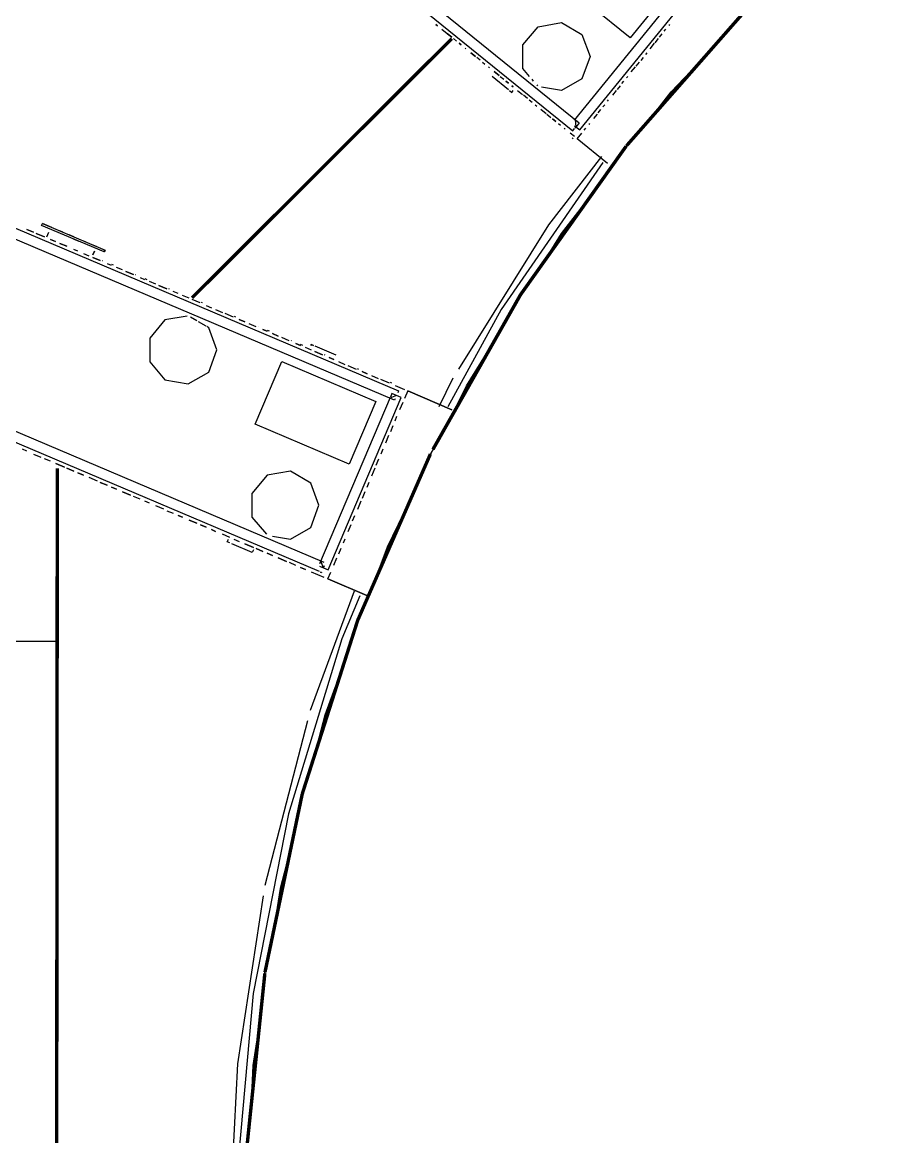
# Model space of a CAD drawing. Extents: x -57244 to 324435, y 15553 to 159369.
# Drawn here: x 152054 to 157173, y 123362 to 129911 of the extents above; entities that cross this region are included whole.
import ezdxf

# ---------------------------------------------------------------- set-up
doc = ezdxf.new("R2010")
doc.units = 0
doc.header["$LTSCALE"] = 2000
doc.header["$MEASUREMENT"] = 0
doc.linetypes.add('DASHDOT', pattern=[1, 0.5, -0.25, 0, -0.25])
doc.layers.add('BASE', color=253, linetype='CONTINUOUS')

msp = doc.modelspace()

# ---------------------------------------------------------------- linework, layer by layer
at = {"layer": 'BASE', "linetype": 'Continuous'}
for p, q in [((154493.7, 129890.3, 2904), (154483.9, 129898.2, 2904)), ((154483.9, 129898.2, 2904), (154493.7, 129890.3, 2904)), ((154483.9, 129898.2, 2904), (154493.7, 129890.3, 2904)), ((154518.2, 129870.5, 2904), (154549.2, 129845.4, 2904)), ((154518.2, 129870.5, 2904), (154549.2, 129845.4, 2904)), ((154518.2, 129870.5, 2904), (154549.2, 129845.4, 2904)), ((155825.4, 129858.5, 2984), (155835.1, 129870.5, 2984)), ((155853.1, 129892.8, 2984), (155857.5, 129898.2, 2984)), ((154576.9, 129822.9, 2904), (154552.4, 129842.7, 2904)), ((154552.4, 129842.7, 2904), (154576.9, 129822.9, 2904)), ((154552.4, 129842.7, 2904), (154576.9, 129822.9, 2904)), ((154604.7, 129800.4, 2904), (154586.7, 129815, 2904)), ((154604.7, 129800.4, 2904), (154586.7, 129815, 2904)), ((154604.7, 129800.4, 2904), (154586.7, 129815, 2904)), ((155790.1, 129815, 2984), (155769.9, 129790, 2984)), ((155797.6, 129824.3, 2984), (155812.6, 129842.7, 2984)), ((154632.4, 129778, 2904), (154621, 129787.3, 2904)), ((154621, 129787.3, 2904), (154632.4, 129778, 2904)), ((154621, 129787.3, 2904), (154632.4, 129778, 2904)), ((154660.2, 129755.5, 2904), (154655.2, 129759.5, 2904)), ((154660.2, 129755.5, 2904), (154655.2, 129759.5, 2904)), ((154660.2, 129755.5, 2904), (154655.2, 129759.5, 2904)), ((155742.1, 129755.7, 2984), (155767.7, 129787.3, 2984)), ((154715.6, 129710.6, 2904), (154689.5, 129731.8, 2904)), ((154689.5, 129731.8, 2904), (154715.6, 129710.6, 2904)), ((154689.5, 129731.8, 2904), (154715.6, 129710.6, 2904)), ((154743.4, 129688.1, 2904), (154723.7, 129704, 2904)), ((154743.4, 129688.1, 2904), (154723.7, 129704, 2904)), ((154743.4, 129688.1, 2904), (154723.7, 129704, 2904)), ((154758, 129676.3, 2904), (154771.1, 129665.6, 2904)), ((154758, 129676.3, 2904), (154771.1, 129665.6, 2904)), ((154758, 129676.3, 2904), (154771.1, 129665.6, 2904)), ((155677.8, 129676.3, 2984), (155658.9, 129652.9, 2984)), ((155700.3, 129704, 2984), (155686.7, 129687.2, 2984)), ((155722.7, 129731.8, 2984), (155714.4, 129721.5, 2984)), ((154792.3, 129648.5, 2904), (154798.9, 129643.2, 2904)), ((154792.3, 129648.5, 2904), (154798.9, 129643.2, 2904)), ((154792.3, 129648.5, 2904), (154798.9, 129643.2, 2904)), ((154854.4, 129598.3, 2904), (154826.5, 129620.8, 2904)), ((154826.5, 129620.8, 2904), (154854.4, 129598.3, 2904)), ((154826.5, 129620.8, 2904), (154854.4, 129598.3, 2904)), ((155631.2, 129618.7, 2984), (155655.3, 129648.5, 2984)), ((154909.8, 129514.7, 1244), (154813.1, 129593.1, 1244)), ((154860.8, 129593.1, 2904), (154882.1, 129575.8, 2904)), ((154860.8, 129593.1, 2904), (154882.1, 129575.8, 2904)), ((154860.8, 129593.1, 2904), (154882.1, 129575.8, 2904)), ((154895, 129565.3, 2904), (154909.8, 129553.3, 2904)), ((154909.8, 129553.3, 2904), (154895, 129565.3, 2904)), ((154909.8, 129553.3, 2904), (154895, 129565.3, 2904)), ((155057.3, 129565.3, 3004.2), (155048.6, 129575.8, 3004.2)), ((155076.3, 129542.7, 3004.2), (155080.6, 129537.6, 3004.2)), ((155575.7, 129550.2, 2984), (155588, 129565.3, 2984)), ((155603.4, 129584.4, 2984), (155610.4, 129593.1, 2984)), ((154937.6, 129530.9, 2904), (154929.3, 129537.6, 2904)), ((154929.3, 129537.6, 2904), (154937.6, 129530.9, 2904)), ((154929.3, 129537.6, 2904), (154937.6, 129530.9, 2904)), ((154929.4, 129498.9, 1224), (154937.6, 129509, 1224)), ((154963.6, 129509.8, 2904), (154993.1, 129485.9, 2904)), ((154963.6, 129509.8, 2904), (154993.1, 129485.9, 2904)), ((154963.6, 129509.8, 2904), (154993.1, 129485.9, 2904)), ((155020.8, 129463.5, 2904), (154997.8, 129482.1, 2904)), ((155020.8, 129463.5, 2904), (154997.8, 129482.1, 2904)), ((155020.8, 129463.5, 2904), (154997.8, 129482.1, 2904)), ((155543, 129509.8, 2984), (155520.2, 129481.6, 2984)), ((155565.5, 129537.6, 2984), (155547.9, 129515.9, 2984)), ((155032.1, 129454.3, 2904), (155048.6, 129441, 2904)), ((155032.1, 129454.3, 2904), (155048.6, 129441, 2904)), ((155032.1, 129454.3, 2904), (155048.6, 129441, 2904)), ((155066.3, 129426.6, 2904), (155076.3, 129418.5, 2904)), ((155066.3, 129426.6, 2904), (155076.3, 129418.5, 2904)), ((155066.3, 129426.6, 2904), (155076.3, 129418.5, 2904)), ((155475.6, 129426.6, 2984), (155464.7, 129413.1, 2984)), ((155492.5, 129447.4, 2984), (155498.1, 129454.3, 2984)), ((155131.8, 129373.6, 2904), (155100.6, 129398.9, 2904)), ((155131.8, 129373.6, 2904), (155100.6, 129398.9, 2904)), ((155131.8, 129373.6, 2904), (155100.6, 129398.9, 2904)), ((155134.9, 129371.1, 2904), (155159.5, 129351.1, 2904)), ((155134.9, 129371.1, 2904), (155159.5, 129351.1, 2904)), ((155134.9, 129371.1, 2904), (155159.5, 129351.1, 2904)), ((155169.1, 129343.4, 2904), (155187.3, 129328.7, 2904)), ((155187.3, 129328.7, 2904), (155169.1, 129343.4, 2904)), ((155187.3, 129328.7, 2904), (155169.1, 129343.4, 2904)), ((155430.7, 129371.1, 2984), (155409.2, 129344.6, 2984)), ((155437, 129378.9, 2984), (155453.2, 129398.9, 2984)), ((155203.4, 129315.6, 2904), (155215, 129306.2, 2904)), ((155203.4, 129315.6, 2904), (155215, 129306.2, 2904)), ((155203.4, 129315.6, 2904), (155215, 129306.2, 2904)), ((155237.6, 129287.9, 2904), (155242.8, 129283.7, 2904)), ((155237.6, 129287.9, 2904), (155242.8, 129283.7, 2904)), ((155237.6, 129287.9, 2904), (155242.8, 129283.7, 2904)), ((155353.7, 129276.1, 2984), (155363.3, 129287.9, 2984)), ((155385.8, 129315.6, 2984), (155381.5, 129310.3, 2984)), ((155298.3, 129238.8, 2904), (155271.9, 129260.1, 2904)), ((155298.3, 129238.8, 2904), (155271.9, 129260.1, 2904)), ((155298.3, 129238.8, 2904), (155271.9, 129260.1, 2904)), ((155288.8, 129232.4, 1590), (155283.4, 129226.2, 1590)), ((155492.5, 129081.5, 2984), (155313.5, 129226.4, 2984)), ((152118.9, 128677.5, 2944), (152080, 128694, 2944)), ((152080, 128694, 2944), (152118.9, 128677.5, 2944)), ((152080, 128694, 2944), (152118.9, 128677.5, 2944)), ((152135.5, 128670.5, 2944), (152184.3, 128649.8, 2944)), ((152184.3, 128649.8, 2944), (152135.5, 128670.5, 2944)), ((152184.3, 128649.8, 2944), (152135.5, 128670.5, 2944)), ((152198.1, 128649.8, 2096), (152209.9, 128677.5, 2096)), ((152249.6, 128622, 2944), (152218.7, 128635.2, 2944)), ((152249.6, 128622, 2944), (152218.7, 128635.2, 2944)), ((152218.7, 128635.1, 2944), (152249.6, 128622, 2944)), ((152292, 128677.5, 1751), (152274.2, 128685.1, 1751)), ((152357.4, 128649.8, 1751), (152329.7, 128661.5, 1751)), ((152385.2, 128624.9, 2096), (152357.5, 128636.7, 2096)), ((152357.5, 128636.7, 1806), (152385.2, 128624.9, 1806)), ((152357.5, 128636.7, 2096), (152385.2, 128624.9, 2096)), ((152412.9, 128626.2, 1751), (152422.7, 128622, 1751)), ((152315, 128594.3, 2944), (152274.2, 128611.6, 2944)), ((152274.2, 128611.6, 2944), (152315, 128594.3, 2944)), ((152274.2, 128611.6, 2944), (152315, 128594.3, 2944)), ((152380.3, 128566.6, 2944), (152357.5, 128576.3, 2944)), ((152380.3, 128566.6, 2944), (152357.5, 128576.3, 2944)), ((152380.3, 128566.6, 2944), (152357.5, 128576.3, 2944)), ((152468.4, 128602.7, 1751), (152488.1, 128594.3, 1751)), ((152468.4, 128544.2, 2096), (152477.9, 128566.6, 2096)), ((152477.9, 128566.6, 1806), (152468.4, 128544.2, 1806)), ((152496.2, 128590.9, 1751), (152521.5, 128580.1, 1751)), ((152412.9, 128552.7, 2944), (152445.7, 128538.8, 2944)), ((152412.9, 128552.7, 2944), (152445.7, 128538.8, 2944)), ((152412.9, 128552.7, 2944), (152445.7, 128538.8, 2944)), ((152468.4, 128529.2, 2944), (152511.1, 128511.1, 2944)), ((152511.1, 128511.1, 2944), (152468.4, 128529.2, 2944)), ((152511.1, 128511.1, 2944), (152468.4, 128529.2, 2944)), ((152523.9, 128511.4, 1590), (152524.8, 128511.1, 1590)), ((152551.7, 128493.8, 2944), (152576.4, 128483.3, 2944)), ((152551.7, 128493.8, 2944), (152576.4, 128483.3, 2944)), ((152551.7, 128493.8, 2944), (152576.4, 128483.3, 2944)), ((152590.1, 128483.3, 1590), (152579.4, 128487.9, 1590)), ((152641.8, 128455.6, 2944), (152607.1, 128470.3, 2944)), ((152641.8, 128455.6, 2944), (152607.1, 128470.3, 2944)), ((152641.8, 128455.6, 2944), (152607.1, 128470.3, 2944)), ((152707.1, 128427.8, 2944), (152662.6, 128446.7, 2944)), ((152662.6, 128446.7, 2944), (152707.1, 128427.8, 2944)), ((152662.6, 128446.7, 2944), (152707.1, 128427.8, 2944)), ((152718.1, 128429, 1590), (152720.9, 128427.8, 1590)), ((152745.9, 128411.4, 2944), (152772.5, 128400.1, 2944)), ((152745.9, 128411.4, 2944), (152772.5, 128400.1, 2944)), ((152745.9, 128411.4, 2944), (152772.5, 128400.1, 2944)), ((152773.6, 128405.4, 1590), (152786.2, 128400.1, 1590)), ((152837.9, 128372.4, 2944), (152801.4, 128387.8, 2944)), ((152837.9, 128372.4, 2944), (152801.4, 128387.8, 2944)), ((152837.9, 128372.4, 2944), (152801.4, 128387.8, 2944)), ((152903.2, 128344.6, 2944), (152856.8, 128364.3, 2944)), ((152856.8, 128364.3, 2944), (152903.2, 128344.6, 2944)), ((152856.8, 128364.3, 2944), (152903.2, 128344.6, 2944)), ((152912.3, 128346.6, 1590), (152916.9, 128344.6, 1590)), ((152968.6, 128316.9, 2944), (152940.1, 128329, 2944)), ((152968.6, 128316.9, 2944), (152940.1, 128329, 2944)), ((152968.6, 128316.9, 2944), (152940.1, 128329, 2944)), ((153033.9, 128289.1, 2944), (152995.6, 128305.4, 2944)), ((153033.9, 128289.1, 2944), (152995.6, 128305.4, 2944)), ((153033.9, 128289.1, 2944), (152995.6, 128305.4, 2944)), ((153099.3, 128261.4, 2944), (153051, 128281.9, 2944)), ((153099.3, 128261.4, 2944), (153051, 128281.9, 2944)), ((153099.3, 128261.4, 2944), (153051, 128281.9, 2944)), ((153113, 128261.4, 1590), (153106.5, 128264.1, 1590)), ((153134.3, 128246.5, 2944), (153164.6, 128233.6, 2944)), ((153134.3, 128246.5, 2944), (153164.7, 128233.6, 2944)), ((153134.3, 128246.5, 2944), (153164.7, 128233.6, 2944)), ((153078.8, 128156.4, 3000.2), (153041.1, 128178.1, 3000.2)), ((153189.8, 128223, 2944), (153230, 128205.9, 2944)), ((153189.8, 128223, 2944), (153230, 128205.9, 2944)), ((153189.8, 128223, 2944), (153230, 128205.9, 2944)), ((153295.4, 128178.1, 2944), (153245.2, 128199.4, 2944)), ((153295.4, 128178.1, 2944), (153245.2, 128199.4, 2944)), ((153295.4, 128178.1, 2944), (153245.2, 128199.4, 2944)), ((153309.1, 128178.1, 1590), (153300.7, 128181.7, 1590)), ((153360.7, 128150.4, 2944), (153328.5, 128164.1, 2944)), ((153328.5, 128164.1, 2944), (153360.7, 128150.4, 2944)), ((153328.5, 128164.1, 2944), (153360.7, 128150.4, 2944)), ((153134.3, 128124.3, 3000.2), (153089.1, 128150.4, 3000.2)), ((153384, 128140.5, 2944), (153426.1, 128122.7, 2944)), ((153384, 128140.5, 2944), (153426.1, 128122.7, 2944)), ((153384, 128140.5, 2944), (153426.1, 128122.7, 2944)), ((153439.4, 128122.8, 1590), (153439.8, 128122.7, 1590)), ((153491.4, 128094.9, 2944), (153467.2, 128105.2, 2944)), ((153467.2, 128105.2, 2944), (153491.5, 128094.9, 2944)), ((153467.2, 128105.2, 2944), (153491.5, 128094.9, 2944)), ((153505.2, 128094.9, 1590), (153494.9, 128099.3, 1590)), ((153522.7, 128081.7, 2944), (153556.8, 128067.2, 2944)), ((153556.8, 128067.2, 2944), (153522.7, 128081.7, 2944)), ((153556.8, 128067.2, 2944), (153522.7, 128081.7, 2944)), ((153622.2, 128039.4, 2944), (153578.2, 128058.1, 2944)), ((153622.2, 128039.4, 2944), (153578.2, 128058.1, 2944)), ((153622.2, 128039.4, 2944), (153578.2, 128058.1, 2944)), ((153635.9, 128039.4, 1590), (153633.7, 128040.4, 1590)), ((153661.4, 128022.8, 2944), (153687.5, 128011.7, 2944)), ((153687.5, 128011.7, 2944), (153661.4, 128022.8, 2944)), ((153687.5, 128011.7, 2944), (153661.4, 128022.8, 2944)), ((153701.3, 128011.7, 1590), (153689.1, 128016.8, 1590)), ((153752.9, 127983.9, 2944), (153716.9, 127999.2, 2944)), ((153752.9, 127983.9, 2944), (153716.9, 127999.2, 2944)), ((153752.9, 127983.9, 2944), (153716.9, 127999.2, 2944)), ((153750.1, 128018.1, 1223.8), (153765.2, 128011.7, 1223.8)), ((153772.4, 128008.7, 1223.8), (153895.9, 127956.2, 1223.8)), ((153772.4, 128008.7, 1243.8), (153895.9, 127956.2, 1243.8)), ((153818.2, 127956.2, 2944), (153772.4, 127975.7, 2944)), ((153772.4, 127975.7, 2944), (153818.3, 127956.2, 2944)), ((153772.4, 127975.7, 2944), (153818.3, 127956.2, 2944)), ((153827.9, 127957.9, 1590), (153832, 127956.2, 1590)), ((153883.6, 127928.5, 2944), (153855.6, 127940.3, 2944)), ((153855.6, 127940.3, 2944), (153883.6, 127928.5, 2944)), ((153855.6, 127940.3, 2944), (153883.6, 127928.5, 2944)), ((153911.1, 127916.8, 2944), (153949, 127900.7, 2944)), ((153911.1, 127916.8, 2944), (153949, 127900.7, 2944)), ((153911.1, 127916.8, 2944), (153949, 127900.7, 2944)), ((153966.6, 127893.2, 2944), (154014.3, 127873, 2944)), ((153966.6, 127893.2, 2944), (154014.3, 127873, 2944)), ((153966.6, 127893.2, 2944), (154014.3, 127873, 2944)), ((154022.1, 127875.5, 1590), (154028, 127873, 1590)), ((154079.7, 127845.2, 2944), (154049.8, 127857.9, 2944)), ((154049.8, 127857.9, 2944), (154079.7, 127845.2, 2944)), ((154049.8, 127857.9, 2944), (154079.7, 127845.2, 2944)), ((154105.3, 127834.4, 2944), (154145, 127817.5, 2944)), ((154105.3, 127834.4, 2944), (154145.1, 127817.5, 2944)), ((154105.3, 127834.4, 2944), (154145.1, 127817.5, 2944)), ((154210.4, 127789.7, 2944), (154160.8, 127810.8, 2944)), ((154210.4, 127789.7, 2944), (154160.8, 127810.8, 2944)), ((154210.4, 127789.7, 2944), (154160.8, 127810.8, 2944)), ((154224.1, 127789.7, 1590), (154216.3, 127793.1, 1590)), ((154244, 127775.5, 2944), (154299.5, 127751.9, 2944)), ((154244, 127775.5, 2944), (154299.5, 127751.9, 2944)), ((154244, 127775.5, 2944), (154299.5, 127751.9, 2944)), ((154215.4, 127706.5, 3973.7), (153800.1, 126728.2, 3973.7)), ((154318, 127744.1, 2984), (154576.9, 127634.2, 2984)), ((154271.7, 127635, 2984), (154290.3, 127678.8, 2984)), ((154244, 127569.7, 2984), (154255, 127595.5, 2984)), ((154231.4, 127540.1, 2984), (154216.3, 127504.3, 2984)), ((153800.1, 126682.4, 3973.7), (151858.1, 127506.7, 3973.7)), ((154188.5, 127438.9, 2984), (154207.9, 127484.6, 2984)), ((152080, 127390.4, 2904), (152054.3, 127401.3, 2904)), ((152080, 127390.4, 2904), (152054.3, 127401.3, 2904)), ((152080, 127390.4, 2904), (152054.3, 127401.3, 2904)), ((154172.6, 127401.3, 2984), (154160.8, 127373.6, 2984)), ((152119.6, 127373.6, 2904), (152163.3, 127355.1, 2904)), ((152119.6, 127373.6, 2904), (152163.3, 127355.1, 2904)), ((152119.6, 127373.6, 2904), (152163.3, 127355.1, 2904)), ((152218.7, 127331.5, 2904), (152185, 127345.8, 2904)), ((152218.7, 127331.5, 2904), (152185, 127345.8, 2904)), ((152218.7, 127331.5, 2904), (152185, 127345.8, 2904)), ((152302, 127296.2, 2904), (152250.3, 127318.1, 2904)), ((152250.3, 127318.1, 2904), (152302, 127296.2, 2904)), ((152250.3, 127318.1, 2904), (152302, 127296.2, 2904)), ((154133, 127308.2, 2984), (154149, 127345.8, 2984)), ((152315.7, 127290.4, 2904), (152357.5, 127272.6, 2904)), ((152357.5, 127272.6, 2904), (152315.7, 127290.4, 2904)), ((152357.5, 127272.6, 2904), (152315.7, 127290.4, 2904)), ((152412.9, 127249.1, 2904), (152381.1, 127262.6, 2904)), ((152381.1, 127262.6, 2904), (152412.9, 127249.1, 2904)), ((152381.1, 127262.6, 2904), (152412.9, 127249.1, 2904)), ((154125.5, 127290.4, 2984), (154105.3, 127242.9, 2984)), ((152496.2, 127213.8, 2904), (152446.4, 127234.9, 2904)), ((152496.2, 127213.8, 2904), (152446.4, 127234.9, 2904)), ((152496.2, 127213.8, 2904), (152446.4, 127234.9, 2904)), ((152511.8, 127207.1, 2904), (152551.7, 127190.2, 2904)), ((152551.7, 127190.2, 2904), (152511.8, 127207.1, 2904)), ((152551.7, 127190.2, 2904), (152511.8, 127207.1, 2904)), ((154090.1, 127207.1, 2984), (154077.5, 127177.5, 2984)), ((152577.1, 127179.4, 2904), (152607.1, 127166.7, 2904)), ((152607.1, 127166.7, 2904), (152577.1, 127179.4, 2904)), ((152607.1, 127166.7, 2904), (152577.1, 127179.4, 2904)), ((152642.5, 127151.6, 2904), (152690.4, 127131.3, 2904)), ((152690.4, 127131.3, 2904), (152642.5, 127151.6, 2904)), ((152690.4, 127131.3, 2904), (152642.5, 127151.6, 2904)), ((152745.9, 127107.8, 2904), (152707.9, 127123.9, 2904)), ((152745.9, 127107.8, 2904), (152707.9, 127123.9, 2904)), ((152745.9, 127107.8, 2904), (152707.9, 127123.9, 2904)), ((154066.6, 127151.6, 2984), (154049.8, 127112.1, 2984)), ((152801.4, 127084.2, 2904), (152773.2, 127096.2, 2904)), ((152801.4, 127084.2, 2904), (152773.2, 127096.2, 2904)), ((152801.4, 127084.2, 2904), (152773.2, 127096.2, 2904)), ((152884.6, 127048.9, 2904), (152838.6, 127068.4, 2904)), ((152884.6, 127048.9, 2904), (152838.6, 127068.4, 2904)), ((152884.6, 127048.9, 2904), (152838.6, 127068.4, 2904)), ((154043, 127096.2, 2984), (154022.1, 127046.8, 2984)), ((152903.9, 127040.7, 2904), (152940.1, 127025.3, 2904)), ((152903.9, 127040.7, 2904), (152940.1, 127025.3, 2904)), ((152903.9, 127040.7, 2904), (152940.1, 127025.3, 2904)), ((152969.3, 127012.9, 2904), (152995.6, 127001.8, 2904)), ((152995.6, 127001.8, 2904), (152969.3, 127012.9, 2904)), ((152995.6, 127001.8, 2904), (152969.3, 127012.9, 2904)), ((153034.7, 126985.2, 2904), (153078.8, 126966.5, 2904)), ((153078.8, 126966.5, 2904), (153034.7, 126985.2, 2904)), ((153078.8, 126966.5, 2904), (153034.7, 126985.2, 2904)), ((153994.3, 126981.4, 2984), (154007.7, 127012.9, 2984)), ((153134.3, 126942.9, 2904), (153100, 126957.4, 2904)), ((153100, 126957.4, 2904), (153134.3, 126942.9, 2904)), ((153100, 126957.4, 2904), (153134.3, 126942.9, 2904)), ((153189.8, 126919.3, 2904), (153165.4, 126929.7, 2904)), ((153165.4, 126929.7, 2904), (153189.8, 126919.3, 2904)), ((153165.4, 126929.7, 2904), (153189.8, 126919.3, 2904)), ((153984.1, 126957.4, 2984), (153966.6, 126916.1, 2984)), ((153273, 126884, 2904), (153230.7, 126902, 2904)), ((153273, 126884, 2904), (153230.7, 126902, 2904)), ((153273, 126884, 2904), (153230.7, 126902, 2904)), ((153296.1, 126874.2, 2904), (153328.5, 126860.5, 2904)), ((153296.1, 126874.2, 2904), (153328.5, 126860.5, 2904)), ((153296.1, 126874.2, 2904), (153328.5, 126860.5, 2904)), ((153948.8, 126874.2, 2984), (153938.8, 126850.7, 2984)), ((153411.7, 126825.1, 2904), (153361.5, 126846.5, 2904)), ((153361.5, 126846.5, 2904), (153411.7, 126825.1, 2904)), ((153361.5, 126846.5, 2904), (153411.7, 126825.1, 2904)), ((153467.2, 126801.6, 2904), (153426.8, 126818.7, 2904)), ((153426.8, 126818.7, 2904), (153467.2, 126801.6, 2904)), ((153426.8, 126818.7, 2904), (153467.2, 126801.6, 2904)), ((153492.2, 126791, 2904), (153522.7, 126778, 2904)), ((153522.7, 126778, 2904), (153492.2, 126791, 2904)), ((153522.7, 126778, 2904), (153492.2, 126791, 2904)), ((153925.3, 126818.7, 2984), (153911.1, 126785.3, 2984)), ((153605.9, 126742.7, 2904), (153557.5, 126763.2, 2904)), ((153557.5, 126763.2, 2904), (153605.9, 126742.7, 2904)), ((153557.5, 126763.2, 2904), (153605.9, 126742.7, 2904)), ((153661.4, 126719.2, 2904), (153622.9, 126735.5, 2904)), ((153661.4, 126719.2, 2904), (153622.9, 126735.5, 2904)), ((153661.4, 126719.2, 2904), (153622.9, 126735.5, 2904)), ((153822.9, 126705.3, 4003.7), (153807.1, 126744.6, 3973.8)), ((153883.3, 126720, 2984), (153901.7, 126763.2, 2984)), ((153716.9, 126695.6, 2904), (153688.3, 126707.8, 2904)), ((153688.3, 126707.8, 2904), (153716.9, 126695.6, 2904)), ((153688.3, 126707.8, 2904), (153716.9, 126695.6, 2904)), ((153827.9, 126648.5, 2904), (153753.6, 126680, 2904)), ((153827.9, 126648.5, 2904), (153753.6, 126680, 2904)), ((153827.9, 126648.5, 2904), (153753.6, 126680, 2904)), ((153827.9, 126716.8, 3991.2), (153824, 126707.8, 4001)), ((153849.2, 126639.4, 2984), (154077.5, 126542.5, 2984)), ((148764.7, 126274.6, 800), (152246.5, 126274.6, 800)), ((148764.7, 126274.6, 800), (152246.5, 126274.6, 800))]:
    msp.add_line(p, q, dxfattribs=at)
for points, elevation in [([(165091, 133041.8), (164023.4, 133124.5), (162953, 133096.9), (161891.1, 132959.4), (160849, 132713.5), (159837.6, 132361.7), (158867.9, 131907.8), (157949.9, 131356.5), (157093.5, 130713.9), (156307.6, 129986.5), (155600.8, 129182.2), (154980.4, 128309.5), (154453, 127377.7), (154024.2, 126396.5), (153698.5, 125376.5), (153479.5, 124328.4), (153369.4, 123263.3)], 19694), ([(153369.4, 123263.3), (153479.5, 124328.4), (153698.5, 125376.5), (154024.2, 126396.5), (154453, 127377.7), (154980.4, 128309.5), (155600.8, 129182.2), (156307.6, 129986.5), (157093.5, 130713.9), (157949.9, 131356.5), (158867.9, 131907.8), (159837.6, 132361.7), (160849, 132713.5), (161891.1, 132959.4), (162953, 133096.9), (164023.4, 133124.5), (165091, 133041.8)], 19694), ([(155034.1, 129593.1), (154995.1, 129639.5), (154995.1, 129778.4), (155084.3, 129884.7), (155221.1, 129908.8), (155341.3, 129839.4), (155388.8, 129708.9), (155341.3, 129578.4), (155221.1, 129509), (155104, 129529.6)], 3004.2), ([(154915.9, 129509.8), (154929.4, 129498.9), (154937.6, 129509)], 1244), ([(155492.5, 129081.5), (155313.5, 129226.4), (155340.8, 129260.1)], 2984), ([(155464.7, 129086.9), (154866.7, 128222.4), (154553, 127651)], 1200), ([(155464.7, 129086.9), (154866.7, 128222.4), (154553, 127651)], 1220), ([(153023.3, 128184.5), (152891.8, 128161.3), (152802.5, 128054.9), (152802.5, 127916), (152891.8, 127809.7), (153028.5, 127785.6), (153148.8, 127855), (153196.3, 127985.5), (153148.8, 128116), (153137.2, 128122.7)], 3000.2), ([(153765.2, 128011.7), (153750.1, 128018.1), (153747.4, 128011.7)], 1243.8), ([(154252.8, 127717.9), (154252.8, 127717.9), (154213.5, 127702)], 3993.7), ([(154576.9, 127634.2), (154318, 127744.1), (154299.5, 127700.4)], 2984), ([(153522.7, 126891.5), (153628.8, 126872.8), (153749, 126942.2), (153796.5, 127072.7), (153749, 127203.2), (153628.8, 127272.6), (153492, 127248.5), (153402.8, 127142.1), (153402.8, 127003.2), (153487.7, 126902)], 3000.2), ([(153273, 126851.8), (153257.8, 126858.3), (153264.5, 126874.2)], 1243.8), ([(153411.7, 126811.4), (153405.1, 126795.7), (153285.6, 126846.5)], 1243.8), ([(154077.5, 126542.5), (153849.2, 126639.4), (153866.4, 126680)], 2984), ([(154037.6, 126541.3), (153930.7, 126288), (153616.8, 125258.9), (153410.3, 124203), (153313.4, 123131.4), (153327.3, 122055.6), (153451.7, 120986.9), (153685.3, 119936.7), (153823.5, 119522.2)], 1220), ([(154037.6, 126541.3), (153930.7, 126288), (153616.8, 125258.9), (153410.3, 124203)], 1200)]:
    msp.add_lwpolyline(points, dxfattribs=dict(at, elevation=elevation))
at = {"layer": 'BASE', "linetype": 'Continuous', "extrusion": (-0.445, -0.54953, 0.707101), "elevation": -137332.7}
msp.add_lwpolyline([(35248.4, 142950.6), (39327, 142950.6), (39327, 142974)], dxfattribs=at)
at = {"layer": 'BASE', "linetype": 'Continuous', "elevation": 3007}
for points in [[(155877, 130130.9), (155625.3, 129820.1), (155159, 130197.6), (155410.8, 130508.5)], [(153577.8, 127917.1), (154130.1, 127682.6), (153973.8, 127314.4), (153421.5, 127548.9)]]:
    msp.add_lwpolyline(points, close=True, dxfattribs=at)
at = {"layer": 'BASE', "linetype": 'Continuous', "extrusion": (-0.549495, 0.444955, 0.707156), "elevation": -24977.3}
msp.add_lwpolyline([(-198243.5, 30601.2), (-199319.1, 30601.2), (-199319.1, 30631.7)], dxfattribs=at)
at = {"layer": 'BASE', "linetype": 'Continuous', "const_width": 20}
for points, elevation in [([(155603.4, 129185.3), (156303.2, 129981.5)], 19694), ([(154576.9, 129814.6), (153051, 128291.4)], 1200), ([(154466, 127400.6), (154980.4, 128309.5), (155600.8, 129182.2)], 19694), ([(154451.2, 127373.6), (154024.2, 126396.5), (153698.5, 125376.5)], 19694), ([(152259.5, 127290.4), (152251.4, 117974.4), (154002, 116220.8)], 1200), ([(153479.5, 124328.4), (153698.4, 125376.1)], 19694), ([(153478.8, 124321.8), (153369.9, 123267.6)], 19694)]:
    msp.add_lwpolyline(points, dxfattribs=dict(at, elevation=elevation))
at = {"layer": 'BASE', "linetype": 'Continuous', "extrusion": (0.276329, 0.650995, 0.706999), "elevation": 128598.8}
msp.add_lwpolyline([(-86955.7, -122911.7), (-86955.7, -122940.8), (-92087.7, -122940.8), (-92087.7, -122923.5)], dxfattribs=at)
at = {"layer": 'BASE', "linetype": 'Continuous', "extrusion": (-0.276371, -0.651091, 0.706895), "elevation": -122956.6}
msp.add_lwpolyline([(92087.3, 128511.6), (92087.3, 128500.9), (86966.9, 128500.9)], dxfattribs=at)
at = {"layer": 'BASE', "linetype": 'Continuous', "extrusion": (0.000407613, -0.000189433, 1), "elevation": 19732.1}
msp.add_lwpolyline([(155733.7, 129347.1), (155856.6, 129505.8), (156048.6, 129707.8)], dxfattribs=at)
at = {"layer": 'BASE', "linetype": 'Continuous', "extrusion": (0.445934, 0.549287, 0.706701), "elevation": 143107.3}
msp.add_lwpolyline([(-39050.2, -137326.4), (-39080.2, -137284), (-39080.6, -137284.6)], dxfattribs=at)
at = {"layer": 'BASE', "linetype": 'Continuous', "extrusion": (-0.446507, -0.543574, 0.710745), "elevation": -136782.2}
msp.add_lwpolyline([(37939.7, 143892.1), (37939.4, 143892.6), (37939, 143892.1)], dxfattribs=at)
at = {"layer": 'BASE', "linetype": 'DASHDOT', "elevation": 1200}
for points in [[(155456.1, 129121.4), (155145.8, 128720.5), (154583.7, 127818.7), (154501.5, 127651)], [(153271.9, 122851.4), (153319.4, 123789.2), (153480.4, 124839.5), (153746.7, 125868.2), (154006.3, 126569)]]:
    msp.add_lwpolyline(points, dxfattribs=at)
at = {"layer": 'BASE', "linetype": 'Continuous', "extrusion": (-0.001106, 0.000942487, 0.999999), "elevation": 19642.8}
msp.add_lwpolyline([(155419.8, 128881), (155241.4, 128650.5), (155143, 128492.6)], dxfattribs=at)
at = {"layer": 'BASE', "linetype": 'Continuous', "extrusion": (4.60265e-05, -1.95112e-05, 1), "elevation": 2155.5}
msp.add_lwpolyline([(152535.3, 128561.2), (152167, 128717.5), (152171.7, 128728.5)], dxfattribs=at)
at = {"layer": 'BASE', "linetype": 'Continuous', "extrusion": (0.000433117, -0.000101009, 1), "elevation": 19747.4}
msp.add_lwpolyline([(154565.9, 127597.5), (154653.9, 127776.9), (154801.5, 128013.7)], dxfattribs=at)
at = {"layer": 'BASE', "linetype": 'Continuous', "extrusion": (-0.000992188, 0.000562936, 0.999999), "elevation": 19611.8}
msp.add_lwpolyline([(154142.2, 126613.5), (154218, 126818.1), (154346.7, 127080.5)], dxfattribs=at)
at = {"layer": 'BASE', "linetype": 'Continuous', "extrusion": (-0.275957, -0.653334, 0.704984), "elevation": -122406.7}
msp.add_lwpolyline([(92400.4, 127281.6), (92400.4, 127278), (92394.4, 127278)], dxfattribs=at)
at = {"layer": 'BASE', "linetype": 'Continuous', "extrusion": (-0.275819, -0.650837, 0.707343), "elevation": -122413.6}
msp.add_lwpolyline([(92183.5, 127409.8), (92189.3, 127409.8), (92189.4, 127413.3)], dxfattribs=at)
at = {"layer": 'BASE', "linetype": 'Continuous', "extrusion": (-0.000841927, 0.000389921, 1), "elevation": 19613.1}
msp.add_lwpolyline([(153788.9, 125600.9), (153849.2, 125833.6), (153944, 126089.8)], dxfattribs=at)
at = {"layer": 'BASE', "linetype": 'Continuous', "extrusion": (0.00060728, -1.2994e-05, 1), "elevation": 19785.4}
msp.add_lwpolyline([(153628.4, 125098.9), (153556.6, 124821.6), (153518.3, 124571.8)], dxfattribs=at)
at = {"layer": 'BASE', "linetype": 'Continuous', "extrusion": (-8.88136e-06, 0.000152669, 1), "elevation": 19711.4}
msp.add_lwpolyline([(153449.7, 124041.4), (153409.2, 123777), (153395.8, 123514.2)], dxfattribs=at)
at = {"layer": 'BASE', "linetype": 'Continuous'}
for points in [[(152107.8, 131880.5, 3998.7), (152111.1, 131884.6, 4004), (152130, 131907.9, 3974), (155325.6, 129320.2, 3974), (155306.7, 129296.9, 4004), (155299.4, 129287.9, 3992.4)], [(155298.3, 129303.2, 3993.8), (155306.2, 129296.8, 4004), (155329.5, 129277.9, 3974), (156021.7, 130132.8, 3974), (156003, 130147.9, 3998)], [(152226.6, 128705.3, 1751), (152171.8, 128728.5, 1751), (152171.8, 128728.5, 2151), (152540.1, 128572.3, 2151), (152540.1, 128572.2, 1751), (152535.4, 128561.2, 1751), (152535.4, 128561.2, 2151), (152540.1, 128572.3, 2151)], [(153827.9, 126735.8, 3973.7), (150049.6, 128339.6, 3973.7), (150037.9, 128312, 4003.7), (150027, 128286.4, 3976)], [(153800.1, 126715, 3978.9), (153823, 126705.3, 4003.7), (153850.6, 126693.6, 3973.7), (154280.4, 127706.2, 3973.7), (154252.8, 127717.9, 4003.7), (154225.2, 127729.6, 3973.7), (154216.3, 127708.6, 3973.7)]]:
    msp.add_polyline3d(points, dxfattribs=at)

doc.saveas('drawing.dxf')
